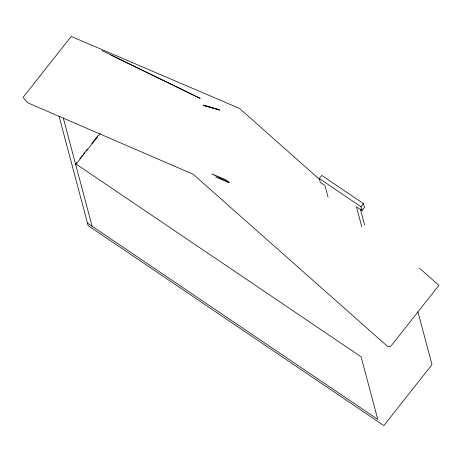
<?xml version="1.0" encoding="UTF-8"?>
<svg xmlns="http://www.w3.org/2000/svg" width="462" height="462" viewBox="0 0 462 462"><rect width="100%" height="100%" fill="white"/><g stroke="black" fill="none" stroke-linecap="round" stroke-linejoin="round"><path stroke-width="0.69" d="M75.808 163.692L76.692 162.566M79.793 158.645L80.677 157.519M81.566 156.399L82.45 155.278M83.333 154.158L87.324 149.105M91.753 143.497L97.95 135.649M75.699 164.599L85.066 152.737M86.4 151.045L97.551 136.931M98.441 135.799L100.225 133.541M328.055 197.176L324.948 185.51L320.322 182.38L319.306 178.569L321.783 175.439L363.455 203.621L364.466 207.426L361.994 210.562L356.439 206.803L361.729 226.698M361.994 210.562L360.978 206.751L363.455 203.621M216.418 108.859L203.592 105.186L206.306 106.341L219.825 110.083L203.592 105.186L206.843 106.497M215.812 177.165L229.135 182.611L225.958 179.787L211.844 173.926L229.135 182.611L226.727 181.225M419.508 268.162L438.9 285.372L390.777 346.315L387.889 346.702L193.156 174.255L27.633 102.743L23.1 97.367L71.223 36.429L239.576 108.46L319.843 179.701M101.969 50.589L200.19 98.371L111.036 55.036M319.306 178.569L360.978 206.751M75.866 163.918L361.463 357.051M87.474 223.111L377.772 419.421L361.371 357.779M417.943 311.856L431.982 364.633L383.858 425.571L88.138 225.595L59.021 116.176M360.372 209.159L364.57 224.942M63.3 118.006L92.1 226.241"/></g></svg>
